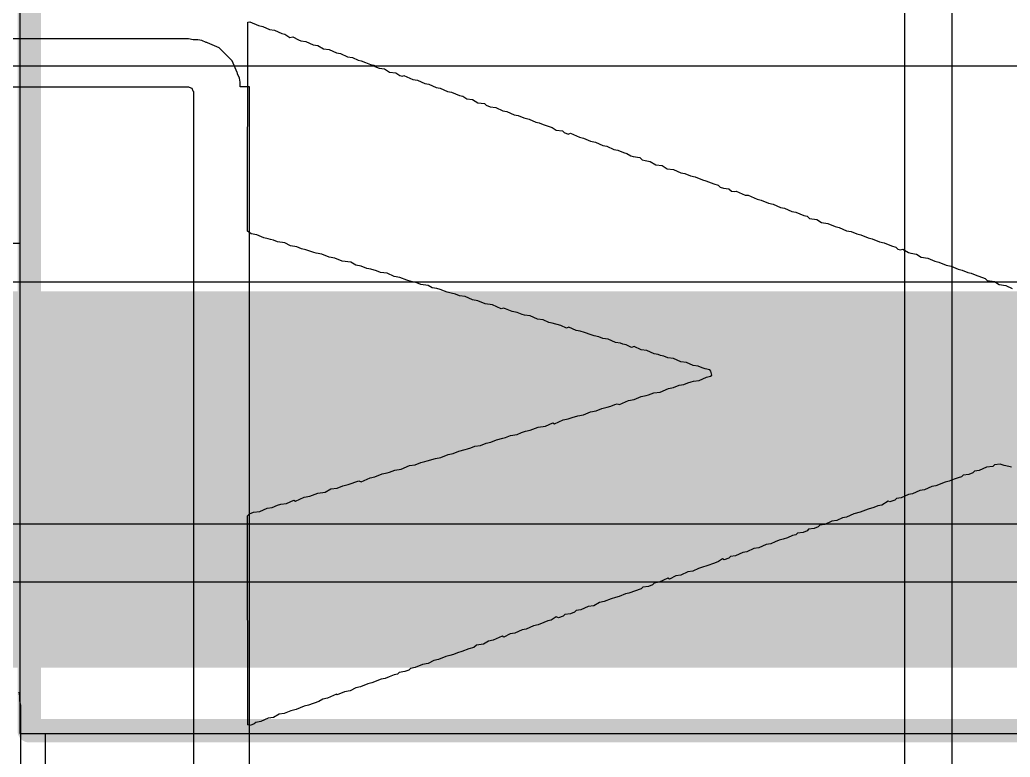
# Model space of a CAD drawing. Header units: inches. Extents: x 0 to 5271, y 0 to 5417.
# Drawn here: x 20.55 to 25.91, y 67.16 to 71.15 of the extents above; entities that cross this region are included whole.
import ezdxf

# ---------------------------------------------------------------- set-up
doc = ezdxf.new("R2010")
doc.units = ezdxf.units.IN
for name, color, linetype in [('Bottom Layer', 5, 'Continuous'), ('Bottom Overlay', 54, 'Continuous'), ('Bottom Paste', 16, 'Continuous'), ('Bottom Solder', 6, 'Continuous'), ('L3_SIG1', 76, 'Continuous'), ('L4_PWR', 90, 'Continuous'), ('L6_SIG2', 130, 'Continuous'), ('Top Overlay', 2, 'Continuous')]:
    doc.layers.add(name, color=color, linetype=linetype)

# ---------------------------------------------------------------- blocks, each defined once
blk = doc.blocks.new('YSPIT0630A_1R0M_B_200')
at = {"layer": 'Bottom Layer'}
blk.add_hatch(color=5, dxfattribs=at).paths.add_polyline_path([(1.25, 2.8), (2.8, 2.8), (2.8, -2.8), (1.25, -2.8)])
at = {"layer": 'Bottom Paste'}
blk.add_hatch(color=16, dxfattribs=at).paths.add_polyline_path([(1.25, 2.8), (2.8, 2.8), (2.8, -2.8), (1.25, -2.8)])
at = {"layer": 'Bottom Solder'}
blk.add_hatch(color=6, dxfattribs=at).paths.add_polyline_path([(1.1484, 2.9016), (2.9016, 2.9016), (2.9016, -2.9016), (1.1484, -2.9016)])
at = {"layer": 'Bottom Overlay'}
for points in [[(3.302, -3.2766, 0.127, 0.127, 0), (3.302, 3.1242, 0.127, 0.127, 0)], [(3.302, -3.2766, 0.127, 0.127, 0), (-3.298, -3.2766, 0.127, 0.127, 0)]]:
    blk.add_lwpolyline(points, format="xyseb", dxfattribs=at)
blk.add_lwpolyline([(3.2702, -3.2766, 0.0635, 0.0635, 1), (3.3337, -3.2766, 0.0635, 0.0635, 1)], format="xyseb", close=True, dxfattribs=at)
blk.add_lwpolyline([(3.2702, -3.2766, 0.0635, 0.0635, 1), (3.3337, -3.2766, 0.0635, 0.0635, 1)], format="xyseb", close=True, dxfattribs=at)

msp = doc.modelspace()

# ---------------------------------------------------------------- hatches: boundary and pattern name
at = {"layer": 'Bottom Layer'}
msp.add_hatch(color=5, dxfattribs=at).paths.add_polyline_path([(14.9434, 67.7672), (26.676, 67.7672), (26.676, 69.6797), (14.9434, 69.6797)])

# ---------------------------------------------------------------- linework, layer by layer
for p, q in [((20.5486, 73.9902), (20.5486, 67.2846)), ((20.5486, 73.8588), (20.5486, 69.9387)), ((20.5486, 69.9387), (14.9434, 69.9387)), ((20.5486, 67.2846), (26.935, 67.2846)), ((20.688, 65.661), (20.688, 67.2846)), ((20.688, 67.2846), (26.935, 67.2846))]:
    msp.add_line(p, q, dxfattribs=at)
msp.add_lwpolyline([(19.2026, 68.5763, 1.27, 1.27, 0), (23.876, 68.5763, 1.27, 1.27, 0)], format="xyseb", dxfattribs=at)
msp.add_lwpolyline([(23.5585, 68.5763, 0.635, 0.635, 1), (24.1935, 68.5763, 0.635, 0.635, 1)], format="xyseb", close=True, dxfattribs=at)
at = {"layer": 'L3_SIG1'}
for p, q in [((16.8312, 70.9002), (33.5833, 70.9002)), ((27.3853, 69.73), (17.5514, 69.73)), ((17.8032, 68.4206), (46.2263, 68.4206)), ((20.5486, 67.4874), (20.5444, 67.5087)), ((20.5486, 67.4619), (20.5486, 67.4874)), ((20.5536, 67.4369), (20.5486, 67.4619)), ((20.5536, 52.6631), (20.5536, 67.4369))]:
    msp.add_line(p, q, dxfattribs=at)
for points in [[(17.5514, 69.3674, 0.2032, 0.2032, 0), (60.9092, 69.3674, 0.2032, 0.2032, 0)], [(17.653, 68.7832, 0.2032, 0.2032, 0), (61.5696, 68.7832, 0.2032, 0.2032, 0)]]:
    msp.add_lwpolyline(points, format="xyseb", dxfattribs=at)
at = {"layer": 'L4_PWR'}
for p, q in [((25.3411, 84.4035), (25.3411, 58.5266)), ((25.6001, 58.5266), (25.6001, 84.4035)), ((21.4629, 71.0469), (16.4259, 71.0469)), ((21.4879, 71.0419), (21.4629, 71.0469)), ((21.5134, 71.0419), (21.4879, 71.0419)), ((21.5347, 71.0377), (21.5134, 71.0419)), ((21.5583, 71.0279), (21.5347, 71.0377)), ((21.562, 71.0272), (21.5583, 71.0279)), ((21.5652, 71.025), (21.562, 71.0272)), ((21.628, 70.999), (21.5652, 71.025)), ((21.6995, 70.9275), (21.628, 70.999)), ((21.7255, 70.8647), (21.6995, 70.9275)), ((21.7277, 70.8615), (21.7255, 70.8647)), ((21.7284, 70.8578), (21.7277, 70.8615)), ((21.7382, 70.8342), (21.7284, 70.8578)), ((21.7424, 70.8129), (21.7382, 70.8342)), ((16.1669, 70.7879), (21.4629, 70.7879)), ((21.4629, 70.7879), (21.4661, 70.7858)), ((21.4661, 70.7858), (21.4804, 70.7799)), ((21.4804, 70.7799), (21.4863, 70.7656)), ((21.7424, 70.7879), (21.7424, 70.8129)), ((21.7932, 70.7879), (21.7424, 70.7879)), ((21.7932, 46.2026), (21.7932, 70.7879)), ((21.4863, 70.7656), (21.4884, 70.7624)), ((21.4884, 70.7624), (21.4884, 70.7624)), ((21.4884, 70.7624), (21.4884, 44.1196))]:
    msp.add_line(p, q, dxfattribs=at)
at = {"layer": 'L6_SIG2'}
msp.add_line((30.1942, 68.1044), (15.4211, 68.1044), dxfattribs=at)
msp.add_lwpolyline([(14.7187, 67.7418, 0.2032, 0.2032, 0), (30.1942, 67.7418, 0.2032, 0.2032, 0)], format="xyseb", dxfattribs=at)
at = {"layer": 'Top Overlay'}
for p, q in [((21.7818, 70.006), (21.7839, 71.1371)), ((21.7839, 71.1371), (21.7948, 71.1393)), ((21.7948, 71.1393), (21.8406, 71.1197)), ((21.8406, 71.1197), (21.8646, 71.1131)), ((21.8646, 71.1131), (21.9016, 71.0979)), ((21.9016, 71.0979), (21.9278, 71.0935)), ((21.9278, 71.0935), (21.967, 71.0761)), ((21.967, 71.0761), (21.9844, 71.0717)), ((21.9844, 71.0717), (22.0106, 71.0543)), ((22.0106, 71.0543), (22.028, 71.0586)), ((22.028, 71.0586), (22.0585, 71.0412)), ((22.0585, 71.0412), (22.0716, 71.0368)), ((22.0716, 71.0368), (22.0978, 71.0325)), ((22.0978, 71.0325), (22.137, 71.015)), ((22.137, 71.015), (22.1632, 71.0107)), ((22.1632, 71.0107), (22.1937, 70.9932)), ((22.1937, 70.9932), (22.2242, 70.9889)), ((22.2242, 70.9889), (22.2634, 70.9715)), ((22.2634, 70.9715), (22.2852, 70.9671)), ((22.2852, 70.9671), (22.3244, 70.9497)), ((22.3244, 70.9497), (22.3506, 70.9453)), ((22.3506, 70.9453), (22.3811, 70.9322)), ((22.3811, 70.9322), (22.3985, 70.9279)), ((22.3985, 70.9279), (22.4203, 70.9191)), ((22.4203, 70.9191), (22.4487, 70.9082)), ((22.4487, 70.9082), (22.4661, 70.9039)), ((22.4661, 70.9039), (22.4726, 70.8973)), ((22.4726, 70.8973), (22.4814, 70.893)), ((22.4814, 70.893), (22.4944, 70.8886)), ((22.4944, 70.8886), (22.5249, 70.8843)), ((22.5249, 70.8843), (22.5511, 70.8668)), ((22.5511, 70.8668), (22.586, 70.8625)), ((22.586, 70.8625), (22.6078, 70.8494)), ((22.6078, 70.8494), (22.6208, 70.845)), ((22.6208, 70.845), (22.6296, 70.8494)), ((22.6296, 70.8494), (22.6775, 70.8276)), ((22.6775, 70.8276), (22.7037, 70.8232)), ((22.7037, 70.8232), (22.7429, 70.8058)), ((22.7429, 70.8058), (22.7647, 70.8015)), ((22.7647, 70.8015), (22.8039, 70.784)), ((22.8039, 70.784), (22.8257, 70.7797)), ((22.8257, 70.7797), (22.8649, 70.7622)), ((22.8649, 70.7622), (22.8867, 70.7579)), ((22.8867, 70.7579), (22.9303, 70.7404)), ((22.9303, 70.7404), (22.9477, 70.7361)), ((22.9477, 70.7361), (22.9695, 70.723)), ((22.9695, 70.723), (23.0001, 70.7186)), ((23.0001, 70.7186), (23.0306, 70.7012)), ((23.0306, 70.7012), (23.0654, 70.6968)), ((23.0654, 70.6968), (23.0742, 70.6881)), ((23.0742, 70.6881), (23.096, 70.6794)), ((23.096, 70.6794), (23.1265, 70.675)), ((23.1265, 70.675), (23.1657, 70.6576)), ((23.1657, 70.6576), (23.1875, 70.6533)), ((23.1875, 70.6533), (23.2267, 70.6358)), ((23.2267, 70.6358), (23.2485, 70.6315)), ((23.2485, 70.6315), (23.279, 70.6184)), ((23.279, 70.6184), (23.3074, 70.6118)), ((23.3074, 70.6118), (23.3444, 70.5966)), ((23.3444, 70.5966), (23.3618, 70.5922)), ((23.3618, 70.5922), (23.3836, 70.5835)), ((23.3836, 70.5835), (23.4316, 70.5661)), ((23.4316, 70.5661), (23.4534, 70.553)), ((23.4534, 70.553), (23.4883, 70.5486)), ((23.4883, 70.5486), (23.497, 70.5399)), ((23.497, 70.5399), (23.5188, 70.5312)), ((23.5188, 70.5312), (23.5318, 70.5356)), ((23.5318, 70.5356), (23.5798, 70.5138)), ((23.5798, 70.5138), (23.6016, 70.5094)), ((23.6016, 70.5094), (23.6408, 70.492)), ((23.6408, 70.492), (23.667, 70.4876)), ((23.667, 70.4876), (23.7062, 70.4702)), ((23.7062, 70.4702), (23.728, 70.4658)), ((23.728, 70.4658), (23.7672, 70.4484)), ((23.7672, 70.4484), (23.789, 70.444)), ((23.789, 70.444), (23.8195, 70.431)), ((23.8195, 70.431), (23.837, 70.4266)), ((23.837, 70.4266), (23.8588, 70.4135)), ((23.8588, 70.4135), (23.8718, 70.4092)), ((23.8718, 70.4092), (23.9067, 70.4048)), ((23.9067, 70.4048), (23.9198, 70.3917)), ((23.9198, 70.3917), (23.9372, 70.3874)), ((23.9372, 70.3874), (23.9634, 70.383)), ((23.9634, 70.383), (23.9939, 70.3656)), ((23.9939, 70.3656), (24.0288, 70.3612)), ((24.0288, 70.3612), (24.0549, 70.3438)), ((24.0549, 70.3438), (24.0898, 70.3394)), ((24.0898, 70.3394), (24.129, 70.322)), ((24.129, 70.322), (24.1508, 70.3176)), ((24.1508, 70.3176), (24.1813, 70.3045)), ((24.1813, 70.3045), (24.2075, 70.3002)), ((24.2075, 70.3002), (24.2467, 70.2827)), ((24.2467, 70.2827), (24.2641, 70.2784)), ((24.2641, 70.2784), (24.3077, 70.261)), ((24.3077, 70.261), (24.3317, 70.2544)), ((24.3317, 70.2544), (24.3426, 70.2435)), ((24.3426, 70.2435), (24.36, 70.2392)), ((24.36, 70.2392), (24.3905, 70.2348)), ((24.3905, 70.2348), (24.4036, 70.2217)), ((24.4036, 70.2217), (24.4189, 70.2195)), ((24.4189, 70.2195), (24.4298, 70.2217)), ((24.4298, 70.2217), (24.4777, 70.1999)), ((24.4777, 70.1999), (24.4908, 70.1999)), ((24.4908, 70.1999), (24.4952, 70.1999)), ((24.4952, 70.1999), (24.5431, 70.1781)), ((24.5431, 70.1781), (24.5649, 70.1738)), ((24.5649, 70.1738), (24.6041, 70.1563)), ((24.6041, 70.1563), (24.6303, 70.152)), ((24.6303, 70.152), (24.6695, 70.1345)), ((24.6695, 70.1345), (24.6913, 70.1302)), ((24.6913, 70.1302), (24.7305, 70.1128)), ((24.7305, 70.1128), (24.7523, 70.1084)), ((24.7523, 70.1084), (24.7959, 70.091)), ((24.7959, 70.091), (24.8133, 70.0866)), ((24.8133, 70.0866), (24.8264, 70.0735)), ((24.8264, 70.0735), (24.8657, 70.0692)), ((24.8657, 70.0692), (24.8918, 70.0517)), ((24.8918, 70.0517), (24.9267, 70.0474)), ((24.9267, 70.0474), (24.9659, 70.0299)), ((24.9659, 70.0299), (24.9877, 70.0256)), ((24.9877, 70.0256), (25.0269, 70.0081)), ((21.8014, 69.9907), (21.7818, 70.006)), ((21.8319, 69.9863), (21.8014, 69.9907)), ((21.8711, 69.9689), (21.8319, 69.9863)), ((25.0269, 70.0081), (25.0531, 70.0038)), ((25.0531, 70.0038), (25.0836, 69.9907)), ((25.0836, 69.9907), (25.1054, 69.9863)), ((25.1054, 69.9863), (25.1446, 69.9689)), ((21.8929, 69.9646), (21.8711, 69.9689)), ((21.906, 69.9602), (21.8929, 69.9646)), ((21.9234, 69.9558), (21.906, 69.9602)), ((21.9452, 69.9471), (21.9234, 69.9558)), ((21.9844, 69.9428), (21.9452, 69.9471)), ((22.0149, 69.9253), (21.9844, 69.9428)), ((22.0498, 69.921), (22.0149, 69.9253)), ((22.0738, 69.9101), (22.0498, 69.921)), ((25.1446, 69.9689), (25.1664, 69.9646)), ((25.1664, 69.9646), (25.2056, 69.9471)), ((25.2056, 69.9471), (25.2318, 69.9428)), ((25.2318, 69.9428), (25.271, 69.9253)), ((25.271, 69.9253), (25.295, 69.9188)), ((25.295, 69.9188), (25.3059, 69.9079)), ((22.0978, 69.9035), (22.0738, 69.9101)), ((22.1414, 69.8904), (22.0978, 69.9035)), ((22.1544, 69.8861), (22.1414, 69.8904)), ((22.1849, 69.8817), (22.1544, 69.8861)), ((22.2242, 69.8643), (22.1849, 69.8817)), ((22.2547, 69.8599), (22.2242, 69.8643)), ((25.3059, 69.9079), (25.319, 69.9035)), ((25.319, 69.9035), (25.3321, 69.9079)), ((25.3321, 69.9079), (25.3626, 69.8904)), ((25.3626, 69.8904), (25.3756, 69.8861)), ((25.3756, 69.8861), (25.4062, 69.8817)), ((25.4062, 69.8817), (25.4323, 69.8643)), ((25.4323, 69.8643), (25.4672, 69.8599)), ((22.2939, 69.8425), (22.2547, 69.8599)), ((22.3419, 69.8381), (22.2939, 69.8425)), ((22.368, 69.8207), (22.3419, 69.8381)), ((22.3985, 69.8164), (22.368, 69.8207)), ((22.429, 69.8033), (22.3985, 69.8164)), ((25.4672, 69.8599), (25.5064, 69.8425)), ((25.5064, 69.8425), (25.5282, 69.8381)), ((25.5282, 69.8381), (25.5674, 69.8207)), ((25.5674, 69.8207), (25.5936, 69.8164)), ((25.5936, 69.8164), (25.6328, 69.7989)), ((22.4508, 69.7989), (22.429, 69.8033)), ((22.4814, 69.7902), (22.4508, 69.7989)), ((22.5031, 69.7815), (22.4814, 69.7902)), ((22.538, 69.7771), (22.5031, 69.7815)), ((22.5772, 69.7597), (22.538, 69.7771)), ((22.6078, 69.7553), (22.5772, 69.7597)), ((22.6448, 69.7401), (22.6078, 69.7553)), ((25.6328, 69.7989), (25.6546, 69.7946)), ((25.6546, 69.7946), (25.6851, 69.7815)), ((25.6851, 69.7815), (25.7026, 69.7771)), ((25.7026, 69.7771), (25.7244, 69.7684)), ((25.7244, 69.7684), (25.7788, 69.7488)), ((22.6688, 69.7335), (22.6448, 69.7401)), ((22.6993, 69.7248), (22.6688, 69.7335)), ((22.7211, 69.7161), (22.6993, 69.7248)), ((22.7603, 69.7117), (22.7211, 69.7161)), ((22.7821, 69.6987), (22.7603, 69.7117)), ((25.7788, 69.7488), (25.7897, 69.7379)), ((25.7897, 69.7379), (25.829, 69.7335)), ((25.829, 69.7335), (25.8551, 69.7161)), ((25.8551, 69.7161), (25.89, 69.7117)), ((25.89, 69.7117), (25.9249, 69.6943)), ((22.8083, 69.6943), (22.7821, 69.6987)), ((22.8257, 69.6899), (22.8083, 69.6943)), ((22.8628, 69.6747), (22.8257, 69.6899)), ((22.8845, 69.6703), (22.8628, 69.6747)), ((22.9085, 69.6638), (22.8845, 69.6703)), ((22.9303, 69.6551), (22.9085, 69.6638)), ((22.9608, 69.6507), (22.9303, 69.6551)), ((23.0001, 69.6333), (22.9608, 69.6507)), ((23.0306, 69.6289), (23.0001, 69.6333)), ((23.0698, 69.6115), (23.0306, 69.6289)), ((23.109, 69.6071), (23.0698, 69.6115)), ((23.157, 69.5853), (23.109, 69.6071)), ((23.1679, 69.5875), (23.157, 69.5853)), ((23.1788, 69.5853), (23.1679, 69.5875)), ((23.2158, 69.5701), (23.1788, 69.5853)), ((23.242, 69.5657), (23.2158, 69.5701)), ((23.2703, 69.5548), (23.242, 69.5657)), ((23.2834, 69.5505), (23.2703, 69.5548)), ((23.3139, 69.5461), (23.2834, 69.5505)), ((23.3531, 69.5287), (23.3139, 69.5461)), ((23.3836, 69.5243), (23.3531, 69.5287)), ((23.4141, 69.5112), (23.3836, 69.5243)), ((23.4316, 69.5069), (23.4141, 69.5112)), ((23.4795, 69.4938), (23.4316, 69.5069)), ((23.51, 69.4807), (23.4795, 69.4938)), ((23.5231, 69.4851), (23.51, 69.4807)), ((23.5624, 69.4676), (23.5231, 69.4851)), ((23.5841, 69.4633), (23.5624, 69.4676)), ((23.6081, 69.4567), (23.5841, 69.4633)), ((23.643, 69.4437), (23.6081, 69.4567)), ((23.6604, 69.4393), (23.643, 69.4437)), ((23.6844, 69.4328), (23.6604, 69.4393)), ((23.7062, 69.4241), (23.6844, 69.4328)), ((23.7367, 69.4197), (23.7062, 69.4241)), ((23.7759, 69.4023), (23.7367, 69.4197)), ((23.8021, 69.3979), (23.7759, 69.4023)), ((23.8152, 69.3935), (23.8021, 69.3979)), ((23.8326, 69.3892), (23.8152, 69.3935)), ((23.8631, 69.3761), (23.8326, 69.3892)), ((23.8762, 69.3805), (23.8631, 69.3761)), ((23.9154, 69.363), (23.8762, 69.3805)), ((23.9459, 69.3587), (23.9154, 69.363)), ((23.9852, 69.3412), (23.9459, 69.3587)), ((24.007, 69.3369), (23.9852, 69.3412)), ((24.02, 69.3325), (24.007, 69.3369)), ((24.0375, 69.3282), (24.02, 69.3325)), ((24.0593, 69.3194), (24.0375, 69.3282)), ((24.0898, 69.3151), (24.0593, 69.3194)), ((24.129, 69.2976), (24.0898, 69.3151)), ((24.1595, 69.2933), (24.129, 69.2976)), ((24.1966, 69.278), (24.1595, 69.2933)), ((24.2227, 69.2737), (24.1966, 69.278)), ((24.2445, 69.265), (24.2227, 69.2737)), ((24.262, 69.2606), (24.2445, 69.265)), ((24.2859, 69.2541), (24.262, 69.2606)), ((24.2685, 69.2148), (24.2903, 69.2192)), ((24.2925, 69.2475), (24.2859, 69.2541)), ((24.2903, 69.2192), (24.2968, 69.2257)), ((24.2968, 69.2257), (24.2925, 69.2475)), ((24.0898, 69.1582), (24.1203, 69.1712)), ((24.1203, 69.1712), (24.1464, 69.1756)), ((24.1464, 69.1756), (24.1682, 69.1843)), ((24.1682, 69.1843), (24.1857, 69.1887)), ((24.1857, 69.1887), (24.1987, 69.193)), ((24.1987, 69.193), (24.2293, 69.1974)), ((24.2293, 69.1974), (24.2685, 69.2148)), ((23.9154, 69.1102), (23.9416, 69.1146)), ((23.9416, 69.1146), (23.9546, 69.1189)), ((23.9546, 69.1189), (23.983, 69.1298)), ((23.983, 69.1298), (24.0179, 69.1342)), ((24.0179, 69.1342), (24.0636, 69.1538)), ((24.0636, 69.1538), (24.0898, 69.1582)), ((23.7302, 69.0514), (23.7498, 69.0579)), ((23.7498, 69.0579), (23.7716, 69.0666)), ((23.7716, 69.0666), (23.7847, 69.071)), ((23.7847, 69.071), (23.7977, 69.0666)), ((23.7977, 69.0666), (23.8457, 69.0884)), ((23.8457, 69.0884), (23.8762, 69.0928)), ((23.8762, 69.0928), (23.9154, 69.1102)), ((23.5406, 68.9969), (23.5711, 69.0056)), ((23.5711, 69.0056), (23.6016, 69.01)), ((23.6016, 69.01), (23.6408, 69.0274)), ((23.6408, 69.0274), (23.6713, 69.0318)), ((23.6713, 69.0318), (23.7018, 69.0448)), ((23.7018, 69.0448), (23.7302, 69.0514)), ((23.3967, 68.9489), (23.4359, 68.9664)), ((23.4359, 68.9664), (23.4447, 68.962)), ((23.4447, 68.962), (23.4926, 68.9838)), ((23.4926, 68.9838), (23.5188, 68.9882)), ((23.5188, 68.9882), (23.5406, 68.9969)), ((23.1788, 68.8879), (23.2071, 68.8988)), ((23.2071, 68.8988), (23.242, 68.9032)), ((23.242, 68.9032), (23.2659, 68.9141)), ((23.2659, 68.9141), (23.2877, 68.9228)), ((23.2877, 68.9228), (23.3139, 68.9271)), ((23.3139, 68.9271), (23.3575, 68.9446)), ((23.3575, 68.9446), (23.3967, 68.9489)), ((23.0131, 68.84), (23.0436, 68.8443)), ((23.0436, 68.8443), (23.0742, 68.8574)), ((23.0742, 68.8574), (23.1003, 68.8618)), ((23.1003, 68.8618), (23.1308, 68.8748)), ((23.1308, 68.8748), (23.1657, 68.8836)), ((23.1657, 68.8836), (23.1788, 68.8879)), ((22.8301, 68.7789), (22.8693, 68.7964)), ((22.8693, 68.7964), (22.8954, 68.8007)), ((22.8954, 68.8007), (22.926, 68.8138)), ((22.926, 68.8138), (22.9608, 68.8225)), ((22.9608, 68.8225), (22.9739, 68.8269)), ((22.9739, 68.8269), (22.9913, 68.8312)), ((22.9913, 68.8312), (23.0131, 68.84)), ((22.6143, 68.7157), (22.6601, 68.7353)), ((22.6601, 68.7353), (22.6906, 68.7397)), ((22.6906, 68.7397), (22.7211, 68.7528)), ((22.7211, 68.7528), (22.7429, 68.7571)), ((22.7429, 68.7571), (22.756, 68.7615)), ((22.756, 68.7615), (22.7995, 68.7746)), ((22.7995, 68.7746), (22.8301, 68.7789)), ((25.829, 68.7397), (25.8202, 68.731)), ((25.8595, 68.7441), (25.829, 68.7397)), ((25.8813, 68.7353), (25.8595, 68.7441)), ((25.9074, 68.731), (25.8813, 68.7353)), ((22.4726, 68.6743), (22.5119, 68.6918)), ((22.5119, 68.6918), (22.538, 68.6961)), ((22.538, 68.6961), (22.5511, 68.7005)), ((22.5511, 68.7005), (22.5794, 68.7114)), ((22.5794, 68.7114), (22.6143, 68.7157)), ((25.659, 68.683), (25.6503, 68.6743)), ((25.6895, 68.6874), (25.659, 68.683)), ((25.7113, 68.6961), (25.6895, 68.6874)), ((25.72, 68.7048), (25.7113, 68.6961)), ((25.7461, 68.7092), (25.72, 68.7048)), ((25.7854, 68.7266), (25.7461, 68.7092)), ((25.8202, 68.731), (25.7854, 68.7266)), ((25.9205, 68.7266), (25.9074, 68.731)), ((22.2983, 68.6264), (22.3266, 68.6329)), ((22.3266, 68.6329), (22.3855, 68.6525)), ((22.3855, 68.6525), (22.3985, 68.6482)), ((22.3985, 68.6482), (22.4465, 68.67)), ((22.4465, 68.67), (22.4726, 68.6743)), ((25.5609, 68.646), (25.5108, 68.6264)), ((25.5827, 68.6504), (25.5609, 68.646)), ((25.611, 68.6612), (25.5827, 68.6504)), ((25.6328, 68.67), (25.611, 68.6612)), ((25.6503, 68.6743), (25.6328, 68.67)), ((22.1196, 68.5697), (22.1632, 68.5871)), ((22.1632, 68.5871), (22.2024, 68.5915)), ((22.2024, 68.5915), (22.2329, 68.6089)), ((22.2329, 68.6089), (22.2678, 68.6133)), ((22.2678, 68.6133), (22.2983, 68.6264)), ((25.3626, 68.5784), (25.3233, 68.561)), ((25.3844, 68.5828), (25.3626, 68.5784)), ((25.4236, 68.6002), (25.3844, 68.5828)), ((25.4497, 68.6046), (25.4236, 68.6002)), ((25.489, 68.622), (25.4497, 68.6046)), ((25.5108, 68.6264), (25.489, 68.622)), ((21.9147, 68.5087), (21.9452, 68.5218)), ((21.9452, 68.5218), (21.9626, 68.5261)), ((21.9626, 68.5261), (21.9932, 68.5305)), ((21.9932, 68.5305), (22.0324, 68.5479)), ((22.0324, 68.5479), (22.0411, 68.5436)), ((22.0411, 68.5436), (22.0891, 68.5654)), ((22.0891, 68.5654), (22.1196, 68.5697)), ((25.2187, 68.5218), (25.1969, 68.5174)), ((25.2536, 68.5436), (25.2187, 68.5218)), ((25.2623, 68.5392), (25.2536, 68.5436)), ((25.2885, 68.5479), (25.2623, 68.5392)), ((25.2972, 68.5566), (25.2885, 68.5479)), ((25.3233, 68.561), (25.2972, 68.5566)), ((21.7818, 68.4629), (21.7926, 68.4738)), ((21.7926, 68.4738), (21.8144, 68.4825)), ((21.8144, 68.4825), (21.8493, 68.4869)), ((21.8493, 68.4869), (21.8885, 68.5043)), ((21.8885, 68.5043), (21.9147, 68.5087)), ((25.0662, 68.4738), (25.0269, 68.4564)), ((25.101, 68.4825), (25.0662, 68.4738)), ((25.1446, 68.5), (25.101, 68.4825)), ((25.1751, 68.5087), (25.1446, 68.5)), ((25.1969, 68.5174), (25.1751, 68.5087)), ((21.7839, 67.3318), (21.7818, 68.4629)), ((24.9092, 68.4172), (24.8831, 68.4128)), ((24.9485, 68.4346), (24.9092, 68.4172)), ((24.9746, 68.4389), (24.9485, 68.4346)), ((25.0051, 68.452), (24.9746, 68.4389)), ((25.0269, 68.4564), (25.0051, 68.452)), ((24.7523, 68.3605), (24.7349, 68.3561)), ((24.761, 68.3692), (24.7523, 68.3605)), ((24.7916, 68.3736), (24.761, 68.3692)), ((24.8133, 68.3823), (24.7916, 68.3736)), ((24.8221, 68.391), (24.8133, 68.3823)), ((24.8526, 68.3954), (24.8221, 68.391)), ((24.8744, 68.4041), (24.8526, 68.3954)), ((24.8831, 68.4128), (24.8744, 68.4041)), ((24.591, 68.3082), (24.5518, 68.2907)), ((24.6172, 68.3125), (24.591, 68.3082)), ((24.6412, 68.3234), (24.6172, 68.3125)), ((24.663, 68.3322), (24.6412, 68.3234)), ((24.6848, 68.3365), (24.663, 68.3322)), ((24.7066, 68.3452), (24.6848, 68.3365)), ((24.7349, 68.3561), (24.7066, 68.3452)), ((24.4646, 68.2646), (24.4254, 68.2472)), ((24.4864, 68.2689), (24.4646, 68.2646)), ((24.5257, 68.2864), (24.4864, 68.2689)), ((24.5518, 68.2907), (24.5257, 68.2864)), ((24.3121, 68.2079), (24.2707, 68.1927)), ((24.3339, 68.2166), (24.3121, 68.2079)), ((24.3557, 68.2297), (24.3339, 68.2166)), ((24.3644, 68.2254), (24.3557, 68.2297)), ((24.3905, 68.2341), (24.3644, 68.2254)), ((24.3993, 68.2428), (24.3905, 68.2341)), ((24.4254, 68.2472), (24.3993, 68.2428)), ((24.1682, 68.16), (24.129, 68.1425)), ((24.1944, 68.1643), (24.1682, 68.16)), ((24.2249, 68.1774), (24.1944, 68.1643)), ((24.2467, 68.1861), (24.2249, 68.1774)), ((24.2707, 68.1927), (24.2467, 68.1861)), ((23.9852, 68.099), (23.9764, 68.0902)), ((24.0113, 68.1033), (23.9852, 68.099)), ((24.0593, 68.1251), (24.0113, 68.1033)), ((24.068, 68.1207), (24.0593, 68.1251)), ((24.1029, 68.1382), (24.068, 68.1207)), ((24.129, 68.1425), (24.1029, 68.1382)), ((23.8304, 68.0401), (23.7956, 68.027)), ((23.8479, 68.0445), (23.8304, 68.0401)), ((23.9154, 68.0684), (23.8479, 68.0445)), ((23.9241, 68.0772), (23.9154, 68.0684)), ((23.9546, 68.0815), (23.9241, 68.0772)), ((23.9764, 68.0902), (23.9546, 68.0815)), ((23.6888, 67.9943), (23.6582, 67.9769)), ((23.7149, 67.9987), (23.6888, 67.9943)), ((23.752, 68.014), (23.7149, 67.9987)), ((23.7759, 68.0205), (23.752, 68.014)), ((23.7956, 68.027), (23.7759, 68.0205)), ((23.5318, 67.9333), (23.5013, 67.929)), ((23.5536, 67.942), (23.5318, 67.9333)), ((23.5624, 67.9508), (23.5536, 67.942)), ((23.5885, 67.9551), (23.5624, 67.9508)), ((23.6277, 67.9725), (23.5885, 67.9551)), ((23.6582, 67.9769), (23.6277, 67.9725)), ((23.388, 67.8854), (23.3575, 67.8723)), ((23.4098, 67.8941), (23.388, 67.8854)), ((23.4272, 67.8984), (23.4098, 67.8941)), ((23.4534, 67.9159), (23.4272, 67.8984)), ((23.4665, 67.9115), (23.4534, 67.9159)), ((23.4926, 67.9202), (23.4665, 67.9115)), ((23.5013, 67.929), (23.4926, 67.9202)), ((23.2049, 67.8243), (23.1701, 67.8069)), ((23.2311, 67.8287), (23.2049, 67.8243)), ((23.2703, 67.8461), (23.2311, 67.8287)), ((23.2921, 67.8505), (23.2703, 67.8461)), ((23.3313, 67.8679), (23.2921, 67.8505)), ((23.3575, 67.8723), (23.3313, 67.8679)), ((23.0872, 67.7851), (23.0611, 67.7677)), ((23.1134, 67.7895), (23.0872, 67.7851)), ((23.1613, 67.8113), (23.1134, 67.7895)), ((23.1701, 67.8069), (23.1613, 67.8113)), ((22.9194, 67.7219), (22.8976, 67.7132)), ((22.9434, 67.7284), (22.9194, 67.7219)), ((22.9804, 67.7437), (22.9434, 67.7284)), ((23.0088, 67.7502), (22.9804, 67.7437)), ((23.0219, 67.7633), (23.0088, 67.7502)), ((23.0611, 67.7677), (23.0219, 67.7633)), ((22.7603, 67.6631), (22.7298, 67.6587)), ((22.7908, 67.6805), (22.7603, 67.6631)), ((22.817, 67.6849), (22.7908, 67.6805)), ((22.8562, 67.7023), (22.817, 67.6849)), ((22.878, 67.7067), (22.8562, 67.7023)), ((22.8976, 67.7132), (22.878, 67.7067)), ((22.6034, 67.6151), (22.5947, 67.6064)), ((22.6339, 67.6195), (22.6034, 67.6151)), ((22.6557, 67.6282), (22.6339, 67.6195)), ((22.6644, 67.6369), (22.6557, 67.6282)), ((22.6906, 67.6413), (22.6644, 67.6369)), ((22.7298, 67.6587), (22.6906, 67.6413)), ((22.4552, 67.5585), (22.4334, 67.5541)), ((22.5053, 67.5781), (22.4552, 67.5585)), ((22.5271, 67.5824), (22.5053, 67.5781)), ((22.5489, 67.5911), (22.5271, 67.5824)), ((22.5772, 67.602), (22.5489, 67.5911)), ((22.5947, 67.6064), (22.5772, 67.602)), ((22.307, 67.5105), (22.2678, 67.4931)), ((22.3375, 67.5149), (22.307, 67.5105)), ((22.368, 67.5323), (22.3375, 67.5149)), ((22.3942, 67.5367), (22.368, 67.5323)), ((22.4334, 67.5541), (22.3942, 67.5367)), ((22.1675, 67.4582), (22.113, 67.4386)), ((22.1893, 67.4713), (22.1675, 67.4582)), ((22.2155, 67.4756), (22.1893, 67.4713)), ((22.2634, 67.4974), (22.2155, 67.4756)), ((22.2678, 67.4931), (22.2634, 67.4974)), ((22.0171, 67.4081), (21.9801, 67.3928)), ((22.0455, 67.4146), (22.0171, 67.4081)), ((22.0891, 67.432), (22.0455, 67.4146)), ((22.113, 67.4386), (22.0891, 67.432)), ((21.8275, 67.3449), (21.8188, 67.3362)), ((21.8537, 67.3492), (21.8275, 67.3449)), ((21.8929, 67.3667), (21.8537, 67.3492)), ((21.9234, 67.371), (21.8929, 67.3667)), ((21.9539, 67.3885), (21.9234, 67.371)), ((21.9801, 67.3928), (21.9539, 67.3885)), ((21.797, 67.3274), (21.7839, 67.3318)), ((21.8188, 67.3362), (21.797, 67.3274))]:
    msp.add_line(p, q, dxfattribs=at)

# ---------------------------------------------------------------- block references
at = {"rotation": 270}
msp.add_blockref('YSPIT0630A_1R0M_B_200', (23.876, 70.6013), dxfattribs=at)

doc.saveas('drawing.dxf')
